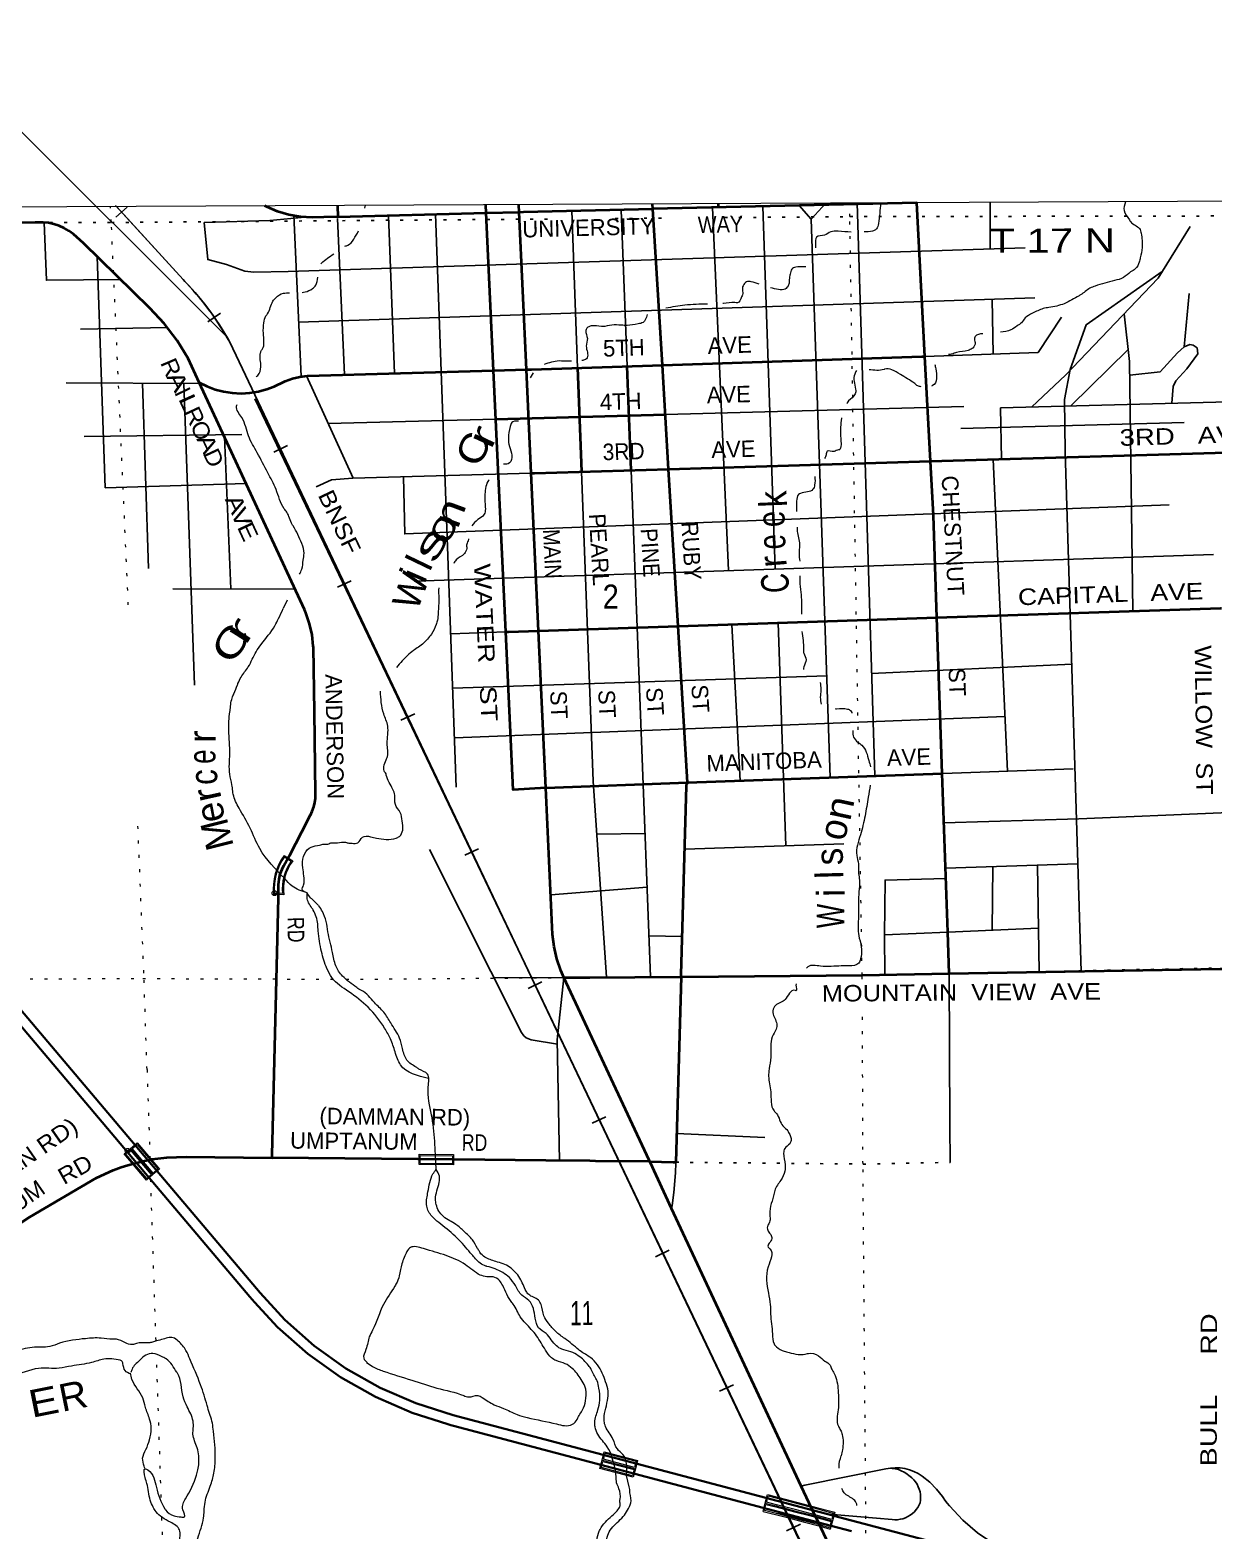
# Model space of a CAD drawing. Header units: feet. Extents: x -6 to 252658, y -374658 to -170635.
# Drawn here: x 109774 to 118382, y -192670 to -181755 of the extents above; entities that cross this region are included whole.
import ezdxf
from ezdxf.enums import TextEntityAlignment as Align

# ---------------------------------------------------------------- set-up
doc = ezdxf.new("R2010")
doc.units = ezdxf.units.FT
doc.header["$LTSCALE"] = 70
doc.header["$PDMODE"] = 32
doc.header["$PDSIZE"] = 35
doc.linetypes.add('DOTTED', pattern=[1.5, 0.3, -1.2])
for name, color, linetype, lineweight in [('18', 7, 'Continuous', 35), ('19', 7, 'Continuous', 25), ('26', 7, 'Continuous', 40), ('27', 7, 'Continuous', 13), ('29', 7, 'Continuous', 25), ('34', 7, 'Continuous', 25), ('39', 7, 'Continuous', 13), ('4', 7, 'Continuous', 13), ('55', 7, 'Continuous', 13), ('6', 7, 'DOTTED', 25), ('61', 7, 'Continuous', 13), ('7', 7, 'DOTTED', 13)]:
    doc.layers.add(name, color=color, linetype=linetype, lineweight=lineweight)
doc.layers.add('41', color=7, linetype='Continuous')

msp = doc.modelspace()

# ---------------------------------------------------------------- linework, layer by layer
at = {"layer": '18'}
msp.add_line((115573.88, -192548), (115463.58, -192518.82), dxfattribs=at)
for points in [[(110548.12, -189993.31), (107609.17, -186518.06), (104691.51, -183067.98)], [(110629.29, -189973.15), (107666.05, -186469.17), (104788.22, -183067.54)], [(115505.7, -192607.54), (114169.97, -192254.17), (112851.62, -191905.4), (112832.21, -191900.27), (112811.62, -191893.77), (112553.12, -191812.17), (112284.96, -191695.47), (112030.48, -191551.38), (111792.45, -191381.48), (111573.48, -191187.62), (111406.86, -191006.94), (111388.33, -190986.84), (111371.5, -190966.94), (110639.97, -190101.92), (110548.12, -189993.31)], [(115463.58, -192518.82), (114188.91, -192181.6), (112850.8, -191827.6), (112579.4, -191741.93), (112318.45, -191628.36), (112070.8, -191488.14), (111839.16, -191322.8), (111626.07, -191134.15), (111445.97, -190938.85), (110696.92, -190053.12), (110629.29, -189973.15)], [(115746.32, -192671.2), (115599.2, -192632.28), (115505.7, -192607.54)], [(117281.18, -192999.66), (115617.65, -192559.58), (115573.88, -192548)]]:
    msp.add_lwpolyline(points, dxfattribs=at)
at = {"layer": '19'}
for points in [[(115381.29, -192343.42), (115408, -192337.98), (115996.81, -192218.12), (116029.72, -192212.64)], [(115573.88, -192548), (115583.88, -192548.82), (115928, -192577.05), (116041.01, -192586.9), (116060.86, -192588.56), (116080.77, -192588.14), (116100.53, -192585.64), (116119.92, -192581.08), (116138.72, -192574.53), (116156.74, -192566.05), (116173.78, -192555.72), (116189.64, -192543.68), (116204.15, -192530.04), (116217.16, -192514.96), (116228.53, -192498.61), (116238.12, -192481.15), (116245, -192465.05), (116248, -192445.36), (116248.92, -192425.48), (116247.76, -192405.6), (116244.53, -192385.96), (116239.26, -192366.76), (116232.01, -192348.21), (116222.87, -192330.53), (116211.93, -192313.9), (116199.3, -192298.5), (116185.14, -192284.51), (116169.59, -192272.07), (116165.3, -192269.08), (116147.58, -192254.85), (116128.48, -192242.56), (116108.19, -192232.33), (116086.95, -192224.27), (116064.98, -192218.48), (116042.52, -192215.02), (116039.72, -192214.5), (116029.72, -192212.64)], [(117281.18, -192999.66), (117271, -192995.12), (116904.7, -192831.49), (116780.24, -192763.56), (116663.56, -192682.99), (116555.95, -192590.67), (116458.57, -192487.61), (116441.82, -192467.12), (116425.42, -192447.06), (116411.85, -192427.12), (116407.02, -192420.02), (116363.59, -192365.7), (116314.71, -192316.23), (116260.94, -192272.14), (116231.51, -192253.44), (116200.29, -192237.92), (116167.61, -192225.75), (116133.84, -192217.06), (116099.35, -192211.95), (116064.52, -192210.47), (116029.72, -192212.64)]]:
    msp.add_lwpolyline(points, dxfattribs=at)
at = {"layer": '26'}
for p, q in [((112010.02, -183033.18), (112011.09, -183113.89)), ((113089.29, -183085.26), (113086.58, -183027.86)), ((113329.39, -183078.89), (113326.96, -183026.66)), ((114779.25, -183045.64), (114779.25, -183019.39)), ((116221.5, -183012.53), (116222.11, -183012.07)), ((112011.09, -183113.89), (113089.29, -183085.26)), ((113089.29, -183085.26), (113329.39, -183078.89)), ((113143.38, -184231.17), (113089.29, -183085.26)), ((113382.59, -184224.15), (113329.39, -183078.89)), ((114371.14, -184191.9), (114302.66, -183056.48)), ((116321.1, -184890.92), (116280.72, -184129.36)), ((113233.11, -186132.23), (113143.38, -184231.17)), ((113417.6, -184977.78), (113382.59, -184224.15)), ((113755, -184212.08), (113783.3, -184966.84)), ((114144.25, -184956.04), (114115.44, -184200.27)), ((114416.74, -184947.89), (114371.14, -184191.9)), ((113160.06, -184584.53), (114392.8, -184551.02)), ((116321.1, -184890.92), (121016.69, -184750.44)), ((114416.74, -184947.89), (116321.1, -184890.92)), ((113470.86, -186124.36), (113417.6, -184977.78)), ((114485.68, -186090.73), (114416.74, -184947.89)), ((113523.85, -187265.02), (113470.86, -186124.36)), ((114507.4, -188639.68), (114469.11, -189989.05)), ((115505.7, -192607.54), (115463.58, -192518.82)), ((115798.66, -193224.64), (115505.7, -192607.54))]:
    msp.add_line(p, q, dxfattribs=at)
for points in [[(112011.09, -183113.89), (111910.76, -183116.55), (111825.3, -183119.31), (111740.02, -183113.12), (111655.86, -183098.05), (111573.73, -183074.27), (111494.53, -183042.03), (111480.6, -183034.33)], [(113329.39, -183078.89), (113361, -183078.05), (114302.66, -183056.48), (114300.56, -183021.8)], [(116280.72, -184129.36), (116221.5, -183012.53), (114302.66, -183056.48)], [(111003.1, -184317.21), (110922.59, -184143.71), (110842.84, -184012.29), (110749.79, -183889.93), (110644.45, -183777.96), (110644.25, -183777.77), (110163, -183306.05), (110089, -183239.05), (110056.72, -183215.46), (110022.16, -183195.38), (109985.68, -183179.01), (109947.7, -183166.56), (109908.62, -183158.14), (109868.87, -183153.85), (109828.89, -183153.74), (109811, -183155.05), (107537.25, -183156.78)], [(114371.14, -184191.9), (116256.98, -184130.14), (116280.72, -184129.36)], [(111003.1, -184317.21), (111059.47, -184345.68), (111119.13, -184368.33), (111180.84, -184384.62), (111243.91, -184394.38), (111307.65, -184397.49), (111371.38, -184393.92), (111434.37, -184383.71), (111475.96, -184372.4), (111496.05, -184366.94), (111515.96, -184359.31), (111548.26, -184346.94), (111622.68, -184310.68), (111629.67, -184307.81), (111682.04, -184289.88), (111735.99, -184277.53), (111790.94, -184270.88), (113143.38, -184231.17), (113382.59, -184224.15)], [(113382.59, -184224.15), (113420, -184223.05), (114371.14, -184191.9)], [(111650.52, -187776.27), (111661.51, -187755.11), (111794, -187500.05), (111811.34, -187465.71), (111811.99, -187464.52), (111826.07, -187435.15), (111836.99, -187404.47), (111844.66, -187372.82), (111848.97, -187340.54), (111849.88, -187307.99), (111841.02, -186713.18), (111834, -186242.05), (111833.47, -186237), (111824.06, -186153.99), (111806.02, -186072.43), (111779.55, -185993.19), (111769.33, -185968.43), (111003.1, -184317.21)], [(116367.51, -186028.38), (116342, -185285.05), (116321.1, -184890.92)], [(113417.6, -184977.78), (113442.29, -184977.04), (114416.74, -184947.89)], [(116367.51, -186028.38), (118430, -185960.05), (118435.97, -185959.84)], [(113470.86, -186124.36), (114485.68, -186090.73), (116367.51, -186028.38)], [(113523.85, -187265.02), (114554.3, -187228.48), (114485.68, -186090.73)], [(114554.3, -187228.48), (116406.43, -187162.8), (116367.51, -186028.38)], [(113233.11, -186132.23), (113253.11, -186131.57), (113470.86, -186124.36)], [(113523.85, -187265.02), (113523, -187265.05), (113287.35, -187281.24), (113233.11, -186132.23)], [(116456.91, -188615.34), (116446, -188316.05), (116406.43, -187162.8)], [(113655, -188645.05), (113632.7, -188594.02), (113603.81, -188508.95), (113583.98, -188421.33), (113573.42, -188332.12), (113523.85, -187265.02)], [(114507.4, -188639.68), (114507.83, -188624.56), (114546.72, -187254.05), (114547, -187244.05), (114554.64, -187234.05), (114554.3, -187228.48)], [(111533.51, -189955.61), (111534.02, -189935.61), (111569, -188562.05), (111580.52, -188067.05), (111580.93, -187971.92), (111585.14, -187930.11), (111592.87, -187891.94), (111605.81, -187857.02), (111618.6, -187830.34), (111650.52, -187776.27)], [(114507.4, -188639.68), (114517.55, -188639.6), (115824, -188629.05), (116456.91, -188615.34)], [(116456.91, -188615.34), (118428, -188583.05), (118466.87, -188582.06)], [(113655, -188645.05), (113843, -188645.05), (114497.55, -188639.76), (114507.4, -188639.68)], [(114280.23, -189984.52), (114275.44, -189974.25), (113655, -188645.05)], [(108845.25, -191047.17), (108882, -191016.05), (109069, -190870.05), (109608.41, -190495.52), (109771, -190388.05), (110258, -190101.05), (110378.62, -190045.76), (110436.17, -190025.73), (110485.79, -190010.1), (110548.12, -189993.31)], [(110548.12, -189993.31), (110605.22, -189977.92), (110629.29, -189973.15)], [(110629.29, -189973.15), (110659.52, -189967.16), (110768.38, -189953.56), (110909.98, -189949.11), (111533.51, -189955.61)], [(114280.23, -189984.52), (114270.1, -189984.15), (113884.99, -189980.13), (113844.99, -189979.71), (113522.99, -189976.35), (112857, -189969.41), (111533.51, -189955.61)], [(114280.23, -189984.52), (114449, -189988.57), (114469.11, -189989.05)], [(115381.29, -192343.42), (114438.71, -190324.04), (114284.77, -189994.25), (114280.23, -189984.52)], [(115463.58, -192518.82), (115439, -192467.05), (115381.29, -192343.42)]]:
    msp.add_lwpolyline(points, dxfattribs=at)
at = {"layer": '29'}
for p, q in [((114735.84, -183046.56), (114852.47, -185686.79)), ((115190.35, -185675.64), (115102.28, -183038.17)), ((115915.62, -187179.72), (115787.87, -183012.59)), ((116754.87, -183009.35), (116755.74, -183346.88)), ((111691.95, -183104.51), (111744.32, -184272.25)), ((112008.14, -183126.72), (112059.7, -184262.99)), ((112380.87, -183104.07), (112422.6, -184252.33)), ((112722.8, -183094.99), (112872.66, -187260.15)), ((113712.17, -183070.01), (113755, -184212.08)), ((114115.44, -184200.27), (114072.04, -183061.76)), ((115453.16, -183131.61), (115592.17, -187191.68)), ((110262.16, -183403.24), (110318.82, -185085.56)), ((111726.72, -183879.91), (117078.63, -183703.12)), ((118164.66, -184059.02), (118201.73, -183670.65)), ((116769.3, -183713.34), (116776.36, -184112.45)), ((110139.72, -183931.35), (110775.74, -183917.51)), ((117340.1, -184488.58), (117757.56, -184078.25)), ((110036.28, -184321.27), (111007.35, -184326.37)), ((110591.03, -184324.18), (110636.16, -185672.05)), ((110891.33, -184325.76), (110969.53, -186519.66)), ((111784.8, -184271.06), (112122.64, -185014.29)), ((114392.8, -184551.02), (116563.46, -184492.01)), ((116829.63, -184502.16), (116837.69, -184875.46)), ((111942.33, -184617.63), (113160.06, -184584.53)), ((116540.89, -184652.04), (118165.7, -184608.27)), ((110167.05, -184711.94), (111314.12, -184695.56)), ((111186.53, -184712.5), (111234.83, -185820.04)), ((116775.93, -184877.31), (116881.55, -187145.95)), ((114284.73, -188641.48), (114144.25, -184956.04)), ((110318.82, -185085.56), (111344.03, -185051.92)), ((112567.55, -185762.21), (118377.34, -185570.44)), ((110811.81, -185818.7), (111701.16, -185821.52)), ((114876.35, -186077.79), (114938.08, -187214.87)), ((115268.52, -187687.23), (115213.33, -186066.62)), ((112832.62, -186147.24), (113233.11, -186132.23)), ((115892.75, -186433.83), (117347.95, -186366.1)), ((112846.76, -186540.26), (115566.86, -186452.39)), ((112859.76, -186901.54), (116862.95, -186746.47)), ((116410.02, -187162.67), (117358, -187129.05)), ((113893.79, -187603.49), (114244.99, -187599.02)), ((114533.74, -187711.37), (115691.73, -187673.33)), ((116429.98, -187849.22), (117392.17, -187819.03)), ((116774.24, -187838.42), (116768.56, -188301.29)), ((117099.82, -187828.2), (117111.47, -188606.31)), ((113560.05, -188044.36), (114259.84, -187988.63)), ((116446, -188316.05), (117106.67, -188285.82)), ((114273.29, -188341.49), (114515.72, -188346.66)), ((115986, -188336.05), (116446, -188316.05)), ((115986, -188336.05), (115987.99, -188626.16)), ((113655, -188645.05), (113148.06, -188648.54)), ((114507.55, -188634.56), (114507.4, -188639.68)), ((114475.02, -189780.77), (115115.86, -189808.91)), ((114278.76, -189984.48), (114280.23, -189984.52)), ((114466.09, -190066.17), (114454.11, -190209.93))]:
    msp.add_line(p, q, dxfattribs=at)
for points in [[(115366.41, -183032.12), (115453.16, -183131.61), (115559.86, -183015.45)], [(109876.66, -183153.87), (109892.73, -183574.33), (110430.68, -183568.43)], [(111772.74, -183115.49), (111516.84, -183139.31), (111040.19, -183155.48), (111066.28, -183423.94), (111202.28, -183460.4), (111336.23, -183508.85), (111399.7, -183515.21), (111650.5, -183511.85), (117009.82, -183338.67)], [(118209.42, -183184.36), (117975.92, -183559.86), (117302.89, -184264.2), (117058.08, -184496.08)], [(117415.97, -188600.93), (117300.97, -184822.55), (117294.27, -184442.29), (117337.06, -184224.28), (117452.29, -183898.43), (118004.11, -183511.92)], [(116280.72, -184129.36), (117103.28, -184101.3), (117274.32, -183843.83)], [(117727.71, -183819.62), (117767.64, -184165.6), (117792.9, -185981.16)], [(117769.02, -184264.6), (117989.58, -184240.35), (118116.17, -184102.66), (118165.7, -184058.6), (118206.09, -184042.43), (118230.46, -184046.98), (118258.6, -184066.68), (118264.28, -184109.13), (118183.83, -184218.95), (118105.11, -184305.14), (118085.3, -184346.72), (118076.44, -184468.99)], [(116829.63, -184502.16), (118487.27, -184458.06), (118984.77, -184179.7)], [(111853.28, -185077.51), (111965.56, -185025.83), (112121.74, -185014.32), (113417.6, -184977.78)], [(112489.81, -185003.94), (112498.67, -185419.77), (118056.31, -185207.19)], [(113783.3, -184966.84), (113867.69, -187217.27), (113964.1, -188644.07)], [(116418.74, -187521.53), (117399.86, -187492.61), (118434.92, -187447.85), (119660.06, -187433.71)], [(112676.92, -187713.83), (113347.69, -189044.61), (113362.86, -189068.88), (113382.02, -189083.01), (113416.8, -189099.07), (113607.54, -189129.36)], [(115986, -188336.05), (115990.44, -187937.1), (116432.64, -187926.56)], [(116463.24, -189990.01), (116461.07, -189718.36), (116456.91, -188615.34)], [(113655, -188645.05), (113606.97, -189099.68), (113623.94, -189977.4)], [(114469.11, -189989.05), (114469, -189993.05), (114466.09, -190066.17)], [(114454.11, -190209.93), (114441.56, -190302.9), (114438.71, -190324.04)]]:
    msp.add_lwpolyline(points, dxfattribs=at)
at = {"layer": '29', "linetype": 'DOTTED'}
msp.add_lwpolyline([(114469.11, -189989.05), (115830, -190002.05), (116463.24, -189990.01)], dxfattribs=at)
at = {"layer": '34'}
for p, q in [((102440.06, -175230.36), (111210.78, -183993.18)), ((110397.98, -183117.26), (110479.67, -183042.69)), ((111067.04, -183876.77), (111158.14, -183814.04)), ((111545.66, -184824.96), (111645.59, -184777.54)), ((112008.81, -185807.01), (112108.74, -185759.59)), ((112470.86, -186774.56), (112570.79, -186727.14)), ((112934.02, -187756.62), (113033.95, -187709.2)), ((113396.17, -188724.18), (113496.05, -188676.65)), ((113860.38, -189705.74), (113960.26, -189658.21)), ((114320.64, -190675.62), (114420.52, -190628.09)), ((114787.7, -191654.34), (114887.57, -191606.81)), ((115274.86, -192669.55), (115374.74, -192622.02))]:
    msp.add_line(p, q, dxfattribs=at)
at = {"layer": '34', "lineweight": 13}
msp.add_line((110394, -183031.05), (110886.2, -183570.25), dxfattribs=at)
at = {"layer": '34'}
for points in [[(110404.25, -183041.45), (110887, -183569.5), (110899.84, -183582.8), (110925.18, -183609.46), (110949.96, -183636.44), (110974.4, -183664.09), (110998.09, -183692.14), (111021.42, -183720.39), (111044.4, -183749.33), (111066.72, -183778.38), (111088.6, -183807.93), (111109.84, -183838.07), (111130.6, -183868.22), (111150.92, -183898.86), (111170.6, -183930.1), (111189.81, -183961.36), (111208.47, -183992.92), (111226.5, -184025.1), (113413.99, -188634.58), (115168.71, -192321.86), (115288.57, -192573.76)], [(111407.15, -184437.91), (113427.02, -188659.35), (115139.17, -192249.56)], [(116047.23, -194154.32), (115991.55, -194036.96), (115139.17, -192249.56)], [(115291.08, -192579), (115999.9, -194068.48), (122128.44, -206946.71)]]:
    msp.add_lwpolyline(points, dxfattribs=at)
at = {"layer": '34', "lineweight": 13}
msp.add_lwpolyline([(111225.53, -184025.6), (113413, -188635.05), (115167.72, -192322.33), (115998.91, -194068.95), (122127.45, -206947.18)], dxfattribs=at)
msp.add_arc((109383.26, -185044.36), 2105.2, 28.94229, 44.44518, dxfattribs=at)
at = {"layer": '39'}
for p, q in [((112208.1, -183049.85), (112212.7, -183029.32)), ((113431.04, -184248.95), (113409.03, -184284.2)), ((111616.22, -185959.05), (111645.25, -185897.9)), ((111872.03, -188122.11), (111832.36, -188083.59)), ((112727.3, -190040.48), (112721.29, -189930.91)), ((114038.7, -192320.57), (114032, -192247.05)), ((114129.6, -192350.47), (114109.81, -192266.86))]:
    msp.add_line(p, q, dxfattribs=at)
for points in [[(115957.26, -183013.54), (115942, -183163.05), (115927, -183202.05), (115915, -183211.05), (115898.61, -183217.38), (115837.82, -183223.83)], [(117738.51, -183004.8), (117728.43, -183068.18), (117766.48, -183134.63), (117774.5, -183148.73), (117840.73, -183199.15), (117852.72, -183233.37), (117858.53, -183335.97), (117846.3, -183412.38), (117838.19, -183442.54), (117809.94, -183492.76), (117775.71, -183514.82), (117723.35, -183554.94), (117658.97, -183576.94), (117518.15, -183616.89), (117479.92, -183632.91), (117411.46, -183681.05), (117401.4, -183687.06), (117292.71, -183745.17), (117182.07, -183773.11), (117139.84, -183781.07), (117063.37, -183815.11), (117009.01, -183849.19), (116982.8, -183883.34), (116950.58, -183907.41), (116904.28, -183935.48), (116830.19, -183953.08)], [(112063.44, -183327.07), (112084.6, -183320.45), (112126.92, -183276.27), (112162.33, -183216.47)], [(115742.89, -183224.61), (115649.32, -183218.9), (115595.02, -183222.81), (115550.74, -183246.87), (115492.41, -183260.82), (115484.25, -183315.12), (115483.44, -183340.15)], [(111888.8, -183455.5), (111893.33, -183450.82), (111981.59, -183383.16)], [(115415.04, -183477.49), (115395.44, -183477.87), (115341.16, -183479.77), (115312.98, -183493.8), (115300.83, -183529.98), (115298.82, -183536.01), (115286.58, -183614.43), (115264.41, -183638.52), (115216.16, -183642.45), (115157.37, -183629.8)], [(111751.71, -183664.09), (111774.27, -183659.77), (111826.59, -183635.74), (111850.76, -183611.65), (111865.08, -183553.11)], [(115074.61, -183604.24), (115017.25, -183585.74), (114991.12, -183583.68), (114962.92, -183605.74), (114952.8, -183641.93), (114956.77, -183664.07), (114946.64, -183696.23), (114917.87, -183739.97), (114896.96, -183737.64), (114815.65, -183744.61), (114811.22, -183744.82)], [(111417.81, -184276.33), (111429.19, -184266.56), (111451.44, -184204.25), (111449.64, -184103.67), (111457.73, -184083.57), (111461.76, -184077.54), (111470.06, -183958.88), (111474.24, -183884.47), (111488.41, -183834.21), (111500.51, -183818.14), (111538.91, -183727.7), (111561.07, -183701.6), (111615.42, -183669.52), (111660.44, -183667.17)], [(114699.5, -183748.15), (114534.55, -183756.24), (114397.04, -183778.14)], [(114259.98, -183824.84), (114230.54, -183881.87), (114194.32, -183891.86), (114115.89, -183903.77), (114071.67, -183901.67), (114003.32, -183901.53), (113936.95, -183911.46), (113928.91, -183911.44), (113854.53, -183907.27), (113822.33, -183923.3), (113814.25, -183941.39), (113826.19, -183997.73), (113818.03, -184054.04), (113823.87, -184138.53), (113812, -184151.05), (113799, -184157.05), (113785.95, -184157.42)], [(116700.67, -183963.37), (116685.09, -183965.21), (116654.9, -183975.21), (116640.79, -183995.29), (116644.74, -184027.49), (116628.57, -184067.69), (116622.52, -184071.7), (116594.35, -184085.72), (116509.89, -184099.63), (116477.69, -184111.64), (116450.79, -184115.72)], [(113709.63, -184162.28), (113689, -184164.05), (113620, -184162.05), (113510.83, -184188.07)], [(115782.28, -184231.56), (115769.71, -184257.05), (115775.51, -184365.69), (115777.47, -184385.81), (115763.33, -184415.95), (115714.97, -184466.14), (115712.36, -184470.48)], [(116252.75, -184349.87), (116227.9, -184342.45), (116205.82, -184326.32), (116101.43, -184259.73), (116039.17, -184225.41), (115988.92, -184221.29), (115982.89, -184223.29), (115873.97, -184225.5)], [(116351.61, -184187.08), (116358.85, -184218.01), (116336.47, -184340.66), (116327.13, -184344.37)], [(111731.98, -185713.16), (111749.86, -185675.2), (111760.06, -185610.86), (111766.2, -185560.58), (111750.26, -185490.15), (111686.2, -185361.3), (111680.19, -185351.23), (111640.18, -185260.63), (111622.14, -185236.46), (111562.13, -185095.54), (111502.07, -184974.73), (111425.98, -184829.76), (111361.91, -184706.93), (111313.94, -184574.09), (111275.93, -184489.53), (111279.52, -184477.5)], [(115672.84, -184575.71), (115672.51, -184578.7), (115666.21, -184705.41), (115668.05, -184787.88), (115657.94, -184807.97), (115651.92, -184807.96), (115619.73, -184819.96), (115569.47, -184817.85), (115561.37, -184843.98), (115551, -184871.05)], [(113324.19, -184599.23), (113275.83, -184610.08), (113263.91, -184638.27), (113251.67, -184722.73), (113255.59, -184766.99), (113269.4, -184891.73), (113259.32, -184903.78), (113216.74, -184912.75)], [(115479.84, -185001.95), (115478.47, -185065.08), (115466.34, -185095.23), (115375.81, -185125.22), (115361.72, -185133.23), (115347.53, -185181.48), (115346.51, -185255.45)], [(113111.66, -185025.72), (113102.22, -185038.24), (113086.02, -185088.48), (113081.76, -185201.12), (113083.67, -185249.4), (113071.54, -185283.57), (113029.25, -185315.67), (112986.8, -185361.69)], [(115350.4, -185369.31), (115353.07, -185412.81), (115368.94, -185509.4), (115364.83, -185553.64), (115364.81, -185561.68), (115369.52, -185617.93)], [(112961.18, -185454.54), (112960.59, -185460.36), (112948.45, -185494.53), (112948.38, -185524.7), (112932.22, -185562.89), (112871.82, -185609.03), (112853.87, -185634.33)], [(115371.69, -185725.53), (115370.45, -185740.71), (115376.31, -185823.19), (115384.02, -185976.08), (115383.96, -186003.84)], [(112744.83, -185812.15), (112744.7, -185824.01), (112744.45, -185940.67), (112736.18, -186047.25)], [(111255.99, -186581.56), (111281.66, -186517.08), (111285.7, -186507.03), (111307.91, -186460.81), (111360.34, -186386.49), (111416.87, -186275.97), (111453.16, -186223.74), (111553.98, -186087.17), (111580.22, -186034.91), (111614.67, -185962.32)], [(112736.18, -186047.25), (112726.06, -186077.4), (112691.74, -186147.74), (112663.51, -186183.89), (112635.3, -186214), (112560.8, -186268.16), (112480, -186343.05), (112437, -186390.05)], [(115384.8, -186128.2), (115397.48, -186259.72), (115399.44, -186287.89), (115417.42, -186334.18), (115399.22, -186386.44), (115397.7, -186406.12)], [(115518.9, -186501.15), (115523.52, -186547.6), (115523.49, -186555.65), (115519.37, -186607.93), (115525.66, -186658.39)], [(111228.07, -186707.22), (111243.26, -186613.55), (111255.99, -186581.56)], [(111789.08, -188030.67), (111752.94, -188006.45), (111762, -187975.05), (111764, -187906.05), (111757.3, -187847.56), (111754, -187822.05), (111817, -187697.05), (111879, -187683.05), (111912, -187675.05), (111939, -187675.05), (111952.68, -187668.94), (111985, -187666.05), (112008, -187666.05), (112068, -187662.05), (112091, -187668.05), (112105.47, -187669.23), (112115.52, -187669.25), (112157.75, -187665.31), (112190, -187625.15), (112250.32, -187621.24), (112292.52, -187631.38), (112435.25, -187631.66), (112459.4, -187619.64), (112483.62, -187573.43), (112479.75, -187507.05), (112465.81, -187444.67), (112429.75, -187386.26), (112425.87, -187319.87), (112411.88, -187277.61), (112363.86, -187172.93), (112361.87, -187164.87), (112351.84, -187150.78), (112345.89, -187112.55), (112364.1, -187062.29), (112372.19, -187038.17), (112370.38, -186943.64), (112374.67, -186816.92), (112345, -186728.05), (112322, -186563.05)], [(111626, -187926.05), (111443.97, -187708.16), (111373.93, -187559.18), (111293.82, -187414.2), (111251.09, -187312.86), (111247.33, -187290.26), (111241.91, -187243.12), (111225.99, -187166.66), (111226.3, -187019.82), (111218.63, -186846.82), (111226.96, -186714.09), (111228.07, -186707.22)], [(115627.56, -186690.18), (115637.8, -186690.64), (115718.21, -186692.81), (115738.29, -186702.91)], [(115738.29, -186702.91), (115748.31, -186719.02), (115748.86, -186723.87)], [(115756.41, -186849.65), (115761.99, -186898.06), (115792.07, -186934.34)], [(115792.07, -186934.34), (115822.18, -186956.52), (115872.2, -187067.25), (115885.57, -187113.7)], [(115882.64, -187245.67), (115867.6, -187334.76), (115845.2, -187469.48), (115810.72, -187608.2), (115784.26, -187756.99), (115796.19, -187819.37), (115798.05, -187889.77), (115803.98, -187938.06), (115799.78, -188022.53), (115797.43, -188177.4), (115795.17, -188294.06), (115803.07, -188358.44), (115807.06, -188372.52), (115812.8, -188509.31), (115798.66, -188541.47), (115728.25, -188561.45), (115671.96, -188561.33), (115521.18, -188563.04), (115428.69, -188568.89), (115419.75, -188578.12)], [(111789.08, -188030.67), (111678.61, -187980.16), (111626, -187926.05)], [(112671.71, -189380.54), (112467.92, -189281.08), (112427.91, -189186.47), (112393.94, -189091.87), (112351.88, -189013.34), (112231.59, -188862.25), (112091.11, -188749.33), (111968.69, -188646.51), (111932.65, -188580.06), (111892.7, -188457.28), (111868.89, -188306.39), (111864.99, -188256.09), (111833.03, -188155.46), (111829.03, -188149.41), (111788.98, -188072.91), (111789.08, -188030.67)], [(111832.36, -188083.59), (111813.12, -188064.9), (111789.08, -188030.67)], [(112581.43, -189297.23), (112514.22, -189246.98), (112482.24, -189162.44), (112460.29, -189085.97), (112396.2, -188975.21), (112346.1, -188898.67), (112277.9, -188828.14), (112183.6, -188739.46), (112163.52, -188729.36), (112149.47, -188719.28), (112045.11, -188634.59), (111997.02, -188560.08), (111973.1, -188463.48), (111939.24, -188312.56), (111927.35, -188238.11), (111899.36, -188165.65), (111873.9, -188124.32)], [(115344.55, -188691.55), (115341.96, -188701.47), (115341.87, -188741.7), (115335.84, -188739.67), (115263.33, -188805.9), (115257.28, -188811.93), (115186.83, -188856.04), (115174.67, -188900.27), (115202.64, -188982.79), (115198.53, -189020.99), (115170.26, -189077.26), (115160.07, -189143.61), (115159.89, -189224.07), (115147.65, -189310.53), (115143.51, -189362.82), (115159.35, -189477.5), (115183.18, -189614.33), (115201.23, -189634.47), (115247.27, -189725.08), (115283.39, -189761.36), (115289.39, -189771.43), (115307.35, -189831.81), (115297.25, -189853.91), (115260.99, -189890.05), (115252.88, -189922.2), (115264.76, -190006.71), (115260.63, -190052.96), (115232.36, -190119.28), (115187.96, -190193.61), (115179.84, -190233.83), (115157.56, -190308.2), (115153.38, -190384.62), (115153.31, -190414.8), (115135.13, -190457), (115135.09, -190475.11), (115151.11, -190505.3), (115159.13, -190515.38), (115167.1, -190543.55), (115140.84, -190605.86), (115152.87, -190617.95), (115140.53, -190748.66), (115142.13, -190939.75), (115156.01, -191024.25), (115157.88, -191092.64), (115171.64, -191237.49), (115183.54, -191309.92), (115201.59, -191332.08), (115257.82, -191362.37), (115291.97, -191372.49), (115426.64, -191380.8), (115432.67, -191378.8), (115507.28, -191396.59), (115552.49, -191434.26), (115590.16, -191464.4), (115601.46, -191490.77), (115620.29, -191524.67), (115649.21, -191646.75), (115648.91, -191789.55), (115650.66, -191908.23), (115666.68, -191936.41), (115678.67, -191968.62), (115680.45, -192079.25), (115672.31, -192123.48)], [(112721.29, -189930.92), (112716.01, -189834.71), (112692.3, -189643.58), (112668.61, -189440.38), (112662.77, -189347.85), (112600.53, -189311.51), (112581.43, -189297.23)], [(114032, -192247.05), (113969.72, -192057.75), (113901.56, -191967.1), (113881.57, -191912.76), (113879.64, -191880.57), (113901.94, -191790.1), (113916.16, -191719.73), (113910.33, -191631.22), (113896.36, -191578.9), (113858.32, -191506.41), (113854.32, -191496.35), (113834.29, -191466.13), (113760.05, -191395.59), (113705.84, -191367.33), (113639.54, -191347.08), (113601.38, -191324.88), (113525.19, -191234.22), (113471, -191191.87), (113447.03, -191123.43), (113401.07, -190994.62), (113348.88, -190956.3), (113302.79, -190885.81), (113258.69, -190827.4), (113210.52, -190791.1), (113096.03, -190746.62), (113087.99, -190744.59), (113011.71, -190690.13), (112985.64, -190659.9), (112893.39, -190555.14), (112775, -190450.3), (112716.81, -190403.94), (112666.69, -190337.45), (112656.72, -190297.21), (112666.97, -190204.71), (112703.44, -190074.04), (112727.3, -190040.48)], [(114109.81, -192266.86), (114084.18, -192114.3), (114044.06, -192073.98), (114012.05, -192001.51), (113957.97, -191910.89), (113948.01, -191870.65), (113972.45, -191721.85), (113976.62, -191653.48), (113958.66, -191585.05), (113934.68, -191522.65), (113898.62, -191462.25), (113848.48, -191409.84), (113774.2, -191361.43), (113764.16, -191353.36), (113661.81, -191270.69), (113595.59, -191220.28), (113543.45, -191159.83), (113509.38, -191105.45), (113489.46, -191022.95), (113469.42, -190990.73), (113399.15, -190950.36), (113381.11, -190926.19), (113335.07, -190831.57), (113300.99, -190787.25), (113260.86, -190750.96), (113160.44, -190710.54), (113080.09, -190678.2), (113043.98, -190643.94), (113031.96, -190621.78), (113027.95, -190615.74), (112989.89, -190553.32), (112929.71, -190492.86), (112869.51, -190440.44), (112825.34, -190414.2), (112745.08, -190343.65), (112727.09, -190295.34), (112721.14, -190257.11), (112749.55, -190134.48), (112749.64, -190090.22), (112727.3, -190040.48)], [(112221.16, -191444.09), (112264.2, -191475.1), (112340.53, -191507.43), (112549.46, -191574.21), (112732.27, -191630.9), (112927.16, -191685.59), (112963.32, -191695.72), (113029.68, -191685.8), (113061.82, -191699.94), (113148.16, -191752.41), (113216.45, -191778.68), (113314.86, -191823.13), (113387.18, -191845.4), (113602.19, -191892.08), (113658.45, -191904.27), (113716.76, -191894.32), (113751.02, -191860.2), (113757.08, -191848.14), (113797.43, -191775.81), (113815.67, -191705.45), (113807.83, -191616.94), (113781.79, -191568.61), (113715.63, -191488.03), (113665.44, -191453.73), (113599.15, -191431.48), (113565.01, -191411.3), (113520.91, -191354.89), (113456.8, -191252.18), (113376.59, -191159.5), (113338.49, -191113.17), (113286.42, -191020.54), (113276.4, -191008.45), (113210.31, -190885.63), (113186.27, -190849.37), (113140.09, -190823.13), (113093.85, -190821.03), (113047.65, -190808.87), (112939.24, -190734.23), (112798.66, -190667.59), (112633.93, -190616.98), (112539.46, -190608.74), (112495.08, -190681.06), (112476.88, -190727.29), (112458.61, -190813.74), (112434.35, -190876.04), (112426.28, -190890.11), (112343.57, -191022.69), (112264.77, -191209.6), (112240.54, -191257.83), (112216.22, -191350.3), (112200, -191414.63), (112224.06, -191444.85)], [(110686.5, -191288.96), (110656.32, -191298.96), (110631, -191302.05), (110547.74, -191306.79), (110519.58, -191314.78), (110403.06, -191276.34), (110374.92, -191276.28), (110290.5, -191268.07), (110177.92, -191271.88), (109988.87, -191305.69), (109916.45, -191329.69), (109789.8, -191335.47), (109651.04, -191357.33), (109604.8, -191355.23), (109463, -191367.05), (109367, -191378.05), (109314, -191361.05), (109267.11, -191336.47), (109124.46, -191293.94), (108963.81, -191207.14), (108911.64, -191168.83), (108895, -191161.05), (108822, -191114.05)], [(110507.07, -191529.97), (110464.9, -191503.74), (110448.93, -191453.43), (110438.92, -191433.29), (110428.88, -191429.25), (110310.29, -191420.97), (110221.77, -191444.94), (110074.97, -191470.8), (109984.47, -191486.71), (109835.71, -191488.43), (109642.61, -191538.34), (109479, -191535.05), (109429, -191532.05), (109376, -191529.05), (109235, -191498.05), (109210, -191491.05), (109157, -191476.05), (109025.69, -191416.45), (108907.24, -191341.8), (108851, -191316.05), (108804, -191270.05), (108724, -191199.05)], [(112055.73, -194015.02), (112045.74, -193986.84), (111991.75, -193853.99), (111951.64, -193811.67), (111837.25, -193718.92), (111718.82, -193636.23), (111650.6, -193571.73), (111490.05, -193442.69), (111333.55, -193305.61), (111283.37, -193267.3), (111182.94, -193228.88), (111064.4, -193198.48), (111028.24, -193180.3), (110962, -193137.94), (110952.02, -193103.72), (110954.13, -193057.47), (110958.18, -193043.39), (110988.6, -192920.76), (110992.7, -192880.55), (110982.88, -192771.91), (110993.04, -192723.66), (111035.56, -192574.91), (111039.69, -192526.64), (111045.86, -192460.28), (111084.3, -192343.7), (111110.64, -192249.21), (111120.92, -192142.63), (111107.27, -191945.49), (111099.35, -191887.14), (111065.42, -191772.44), (111061.43, -191758.35), (111013.5, -191607.4), (110935.5, -191418.18), (110907.48, -191357.79), (110851.34, -191289.29), (110815.21, -191265.07), (110730.74, -191278.99), (110682.48, -191288.95)], [(111900.94, -194020.75), (111911.06, -193986.58), (111887.03, -193942.28), (111852.92, -193910.04), (111712.4, -193819.24), (111624.07, -193760.74), (111565.89, -193702.3), (111529.83, -193641.89), (111465.58, -193609.58), (111393.27, -193583.3), (111256.74, -193502.57), (111130.27, -193417.84), (110981.77, -193290.83), (110901.52, -193218.27), (110873.5, -193157.88), (110867.5, -193143.79), (110849.77, -192974.8), (110852.1, -192823.95), (110864.41, -192705.31), (110860.48, -192663.06), (110794.26, -192606.61), (110689.89, -192529.98), (110669.86, -192497.75), (110647.85, -192447.43), (110623.98, -192324.69), (110610.01, -192282.42), (110612.15, -192218.07), (110630.22, -192226.14), (110692.28, -192352.98), (110754.26, -192509.99), (110758.26, -192516.03), (110820.49, -192560.4), (110870.73, -192568.54), (110896.87, -192568.6), (110884.91, -192516.28), (110905.19, -192435.86), (110983.95, -192265.05), (110994.08, -192226.86), (111000.34, -192124.29), (110988.4, -192065.94), (110958.46, -191965.31), (110960.56, -191923.08), (110958.66, -191870.78), (110916.67, -191768.11), (110886.66, -191693.64), (110844.81, -191522.59), (110840.81, -191516.54), (110762.62, -191417.84), (110730.48, -191401.68), (110666.2, -191379.43), (110615.91, -191391.4), (110569.6, -191429.52), (110515.18, -191493.78), (110507.09, -191517.91)], [(110610, -192219.05), (110604.15, -192199.94), (110592.21, -192141.59), (110616.47, -192077.28), (110642.75, -192006.93), (110654.99, -191924.49), (110643.07, -191856.08), (110613.09, -191771.54), (110593.14, -191701.1), (110553.07, -191636.66), (110515.03, -191568.2), (110503.06, -191521.92)], [(115657.21, -192213.62), (115656.05, -192203.91), (115672.31, -192123.48)], [(114952.53, -194030.82), (114954.67, -193970.48), (114986.98, -193904.17), (115015.23, -193857.97), (115025.42, -193787.59), (114983.49, -193654.76), (114949.61, -193519.93), (114929.72, -193421.33), (114909.73, -193364.98), (114865.75, -193254.26), (114851.84, -193175.8), (114815.76, -193127.45), (114771.61, -193091.16), (114699.17, -193127.22), (114658.93, -193141.22), (114572.61, -193086.74), (114566.59, -193080.7), (114528.47, -193044.41), (114466.1, -193066.42), (114419.76, -193114.6), (114333.24, -193150.63), (114300.99, -193194.81), (114280.72, -193271.2), (114264.5, -193333.53), (114220.24, -193349.53), (114172.01, -193343.4), (114143.88, -193333.28), (114115.86, -193278.92), (114081.76, -193240.64), (114053.67, -193214.44), (113957.3, -193159.94), (113951.28, -193155.91), (113872.99, -193105.46), (113830.87, -193059.12), (113818.85, -193034.97), (113816.91, -193006.8), (113841.17, -192938.46), (113877.51, -192868.14), (113887.65, -192825.92), (113906.04, -192687.17), (113918.16, -192659.04), (114004.82, -192560.66), (114059.23, -192498.41), (114065.31, -192474.28), (114061.35, -192448.13), (114063.38, -192438.08), (114055.5, -192363.64), (114038.7, -192320.57)], [(115054.5, -193908.18), (115057.36, -193894.25), (115075.6, -193825.91), (115077.74, -193763.56), (115053.89, -193638.81), (115011.9, -193532.12), (114995.96, -193465.72), (114952.07, -193310.76), (114914.15, -193183.96), (114874.12, -193103.43), (114844.03, -193071.2), (114823.97, -193051.04), (114773.76, -193030.82), (114737.55, -193038.8), (114685.22, -193066.86), (114653.05, -193070.81), (114610.93, -193030.5), (114606.92, -193024.46), (114566.82, -192976.11), (114508.56, -192955.88), (114496.5, -192953.84), (114425.94, -193046.23), (114405.81, -193056.24), (114325.31, -193100.33), (114287.04, -193134.45), (114246.72, -193188.68), (114224.44, -193267.07), (114204.3, -193285.13), (114172.13, -193283.06), (114154.08, -193264.92), (114134.07, -193220.63), (114130.07, -193212.58), (114116.03, -193198.47), (114039.72, -193160.1), (113937.31, -193103.59), (113891.19, -193053.21), (113891.34, -192984.83), (113951.89, -192870.29), (113966.24, -192741.6), (113978.41, -192689.33), (114010.68, -192641.12), (114095.29, -192554.8), (114125.55, -192506.59), (114143.76, -192452.32), (114133.88, -192373.86), (114133.9, -192367.82), (114129.6, -192350.47)], [(115785.49, -192485.8), (115784.12, -192475.7), (115762.08, -192441.46), (115693.84, -192393.05), (115676.95, -192361.91)]]:
    msp.add_spline(points, degree=3, dxfattribs=at)
at = {"layer": '4'}
msp.add_lwpolyline([(0, -183308.59), (31331.08, -183287.03), (62662.1, -183222.4), (93993, -183114.66), (125323.73, -182963.82), (156654.22, -182769.89), (187984.4, -182532.85), (219314.24, -182252.73), (250643.68, -181929.51), (252658.04, -364975.08), (221076.83, -365300.9), (189495.2, -365583.27), (157911.89, -365844.7), (126330.92, -366017.71), (94748.41, -366169.75), (63165.7, -366278.36), (31582.88, -366343.53), (0, -366365.25)], close=True, dxfattribs=at)
at = {"layer": '55'}
for p, q in [((110504.9, -189888.24), (110666.92, -190078.62)), ((110552.48, -189847.73), (110714.52, -190038.11)), ((110619.33, -190119.13), (110457.29, -189928.75)), ((114159.28, -192277.98), (113917.34, -192215.03)), ((113932.99, -192154.86), (114174.9, -192217.93))]:
    msp.add_line(p, q, dxfattribs=at)
for points in [[(110457.29, -189928.75), (110504.9, -189888.24), (110552.48, -189847.73)], [(110714.52, -190038.11), (110666.92, -190078.62), (110619.33, -190119.13)], [(113917.34, -192215.03), (113932.99, -192154.86), (113948.79, -192094.06)], [(113948.79, -192094.06), (114190.75, -192157.01), (114189.98, -192156.76), (114190.75, -192157.01)], [(114190.75, -192157.01), (114174.9, -192217.93), (114159.28, -192277.98)], [(115103.15, -192528.09), (115118.75, -192467.09), (115134.43, -192405.83)], [(115602.53, -192586.51), (115532.67, -192567.22), (115444.81, -192543.43), (115336.55, -192515.01), (115201.08, -192479.99), (115128.48, -192461.33), (115140.2, -192415.53)], [(115134.43, -192405.83), (115263.06, -192438.19), (115392.38, -192471.88), (115501.97, -192500.95), (115587.05, -192524.73), (115625.37, -192534.69)], [(115140.2, -192415.53), (115261.08, -192445.94), (115390.35, -192479.62), (115499.87, -192508.67), (115584.97, -192532.45), (115615.46, -192540.38), (115602.53, -192586.51)], [(115103.15, -192528.09), (115261.7, -192568.34), (115395.79, -192603.35), (115518.3, -192636.38), (115590.98, -192657.41)], [(115585.44, -192647.49), (115520.45, -192628.67), (115397.84, -192595.62), (115263.69, -192560.59), (115112.88, -192522.31), (115124.51, -192476.83)], [(115118.75, -192467.09), (115199.08, -192487.74), (115334.53, -192522.75), (115442.75, -192551.16), (115530.56, -192574.94), (115608.09, -192596.34)], [(115124.51, -192476.83), (115197.08, -192495.49), (115332.51, -192530.49), (115440.69, -192558.89), (115528.45, -192582.66), (115598.21, -192601.91), (115585.44, -192647.49)], [(115625.37, -192534.69), (115608.09, -192596.34), (115590.98, -192657.41)]]:
    msp.add_lwpolyline(points, dxfattribs=at)
for points in [[(110655.64, -190077.71), (110503.99, -189899.51), (110468.57, -189929.65), (110620.23, -190107.84)], [(110667.82, -190067.33), (110516.17, -189889.14), (110551.57, -189859.01), (110703.23, -190037.2)], [(113954.52, -192103.82), (114180.98, -192162.74), (114169.17, -192208.16), (113942.74, -192149.13)], [(113938.71, -192164.62), (114165.14, -192223.65), (114153.55, -192268.21), (113927.09, -192209.29)]]:
    msp.add_lwpolyline(points, close=True, dxfattribs=at)
msp.add_ellipse((119675.02, -175769.45), major_axis=(16579.66, 5124.09), ratio=0.99994, start_param=4.15244954, end_param=4.17452805, dxfattribs=at)
msp.add_point((110483.94, -189906.07), dxfattribs=at)
at = {"layer": '6'}
for p, q in [((114028.27, -183125.71), (114406.87, -183122.68)), ((114823.14, -183119.34), (115734, -183112.05)), ((115734, -183112.05), (118858.02, -183106.73))]:
    msp.add_line(p, q, dxfattribs=at)
msp.add_lwpolyline([(105191.96, -183157.99), (110365, -183155.05), (113606.37, -183129.09)], dxfattribs=at)
at = {"layer": '61'}
for p, q in [((111620.85, -187757.32), (111683.69, -187797.13)), ((111622.97, -187768.13), (111672.18, -187799.31)), ((111617.71, -188043.53), (111544, -188040.05)), ((111609.45, -188035.12), (111550.97, -188032.36)), ((112603.47, -189930.62), (112853.45, -189933.48)), ((112853.45, -189933.48), (112852.59, -190008.48))]:
    msp.add_line(p, q, dxfattribs=at)
msp.add_lwpolyline([(112852.59, -190008.48), (112602.61, -190005.62), (112603.47, -189930.62)], dxfattribs=at)
msp.add_lwpolyline([(112610.69, -189997.71), (112611.37, -189938.7), (112845.36, -189941.38), (112844.68, -190000.39)], close=True, dxfattribs=at)
for centre, radius, start, end in [((111956.02, -188000.81), 414.27, 144.0033, 185.56474), ((111956.02, -188000.81), 406.27, 145.06097, 184.45467), ((111955.02, -188000.81), 347.27, 144.53315, 185.67101), ((111955.02, -188000.81), 339.27, 143.10638, 187.31131)]:
    msp.add_arc(centre, radius, start, end, dxfattribs=at)
msp.add_point((111550.97, -188032.36), dxfattribs=at)
at = {"layer": '7'}
for p, q in [((110371.23, -183041.31), (110371.22, -183039.54)), ((110624.31, -189314.55), (110650.27, -190097.01)), ((110689.7, -191285.34), (110650.27, -190097.01)), ((110727.59, -192426.96), (110693.19, -191390.56))]:
    msp.add_line(p, q, dxfattribs=at)
for points in [[(110488.31, -185936.24), (110365, -183155.05), (110357.99, -183041.67)], [(115824.19, -188656.64), (115824, -188629.05), (115734, -183112.05), (115731.57, -183014.84)], [(110624.31, -189314.55), (110601.06, -188613.94), (110555.29, -187464.78)], [(112071, -188658.2), (115824, -188629.05), (121087, -188515.05), (125354.65, -188424.71)], [(109773.57, -188654.51), (110593.03, -188653.04), (111973.16, -188657.46)], [(115856.46, -193316.34), (115830, -190002.05), (115825.83, -188897.7)], [(110673.04, -215213.02), (110663.45, -209891.6), (110622.14, -204539.39), (110761.24, -199353.42), (110781.85, -194062.81), (110732.19, -192566.01)]]:
    msp.add_lwpolyline(points, dxfattribs=at)

# ---------------------------------------------------------------- texts
at = {"layer": '27'}
for s, rotation, p in [('UNIVERSITY', 1.521, (113354.59, -183264.48)), ('5TH', 1.876, (113941.63, -184130.92)), ('AVE', 1.876, (114702.52, -184111.01)), ('AVE', 1.714, (114695.29, -184470.6)), ('4TH', 1.714, (113918.57, -184520.62)), ('AVE', 1.714, (114728.93, -184867.73)), ('CHESTNUT', 273.035, (116401.27, -184998.04)), ('PEARL', 273.452, (113836.57, -185274.36)), ('ST', 271.965, (116451.7, -186396.26)), ('ANDERSON', 271.053, (111920.49, -186439.86)), ('ST', 273.452, (114581.6, -186518.38)), ('ST', 272.66, (113554.69, -186562.19)), ('ST', 272.66, (113904.52, -186555.46)), ('ST', 273.452, (114251.96, -186538.57)), ('AVE', 2.031, (116005.71, -187108.32)), ('MANITOBA', 2.031, (114694.07, -187148.65)), ('(DAMMAN RD)', 359.403, (111877.2, -189711.66)), ('UMPTANUM', 359.403, (111663.93, -189889.51))]:
    msp.add_text(s, height=120, rotation=rotation, dxfattribs=at).set_placement(p)
for s, rotation, width, p in [('WAY', 1.312, 0.9, (114630.37, -183231.54)), ('3RD   AVE', 1.714, 1.25, (117697.17, -184779.72)), ('3RD', 1.714, 0.95, (113938.75, -184884.09)), ('RUBY', 273.452, 0.95, (114509.31, -185334.94)), ('MAIN', 272.66, 0.9, (113503.42, -185387.35)), ('PINE', 273.452, 0.95, (114213.3, -185382.05)), ('WATER   ST', 272.702, 1.25, (113000.82, -185638.12)), ('CAPITAL   AVE', 1.898, 1.2, (116958.79, -185938.76)), ('WILLOW  ST', 270.675, 1.15, (118241.87, -186230.18)), ('RD', 270.853, 0.8, (111645.71, -188206.38)), ('MOUNTAIN  VIEW  AVE', 0.445, 1.15, (115530.87, -188821.33)), ('(DAMMAN RD)', 34.774, 1.1, (109143.29, -190443.06)), ('RD', 359.403, 0.8, (112912.22, -189904.74)), ('RD', 29.455, 1.1, (110020.48, -190155.81)), ('UMPTANUM', 34.774, 1.05, (109095.89, -190763.16)), ('BULL     RD', 89.858, 1.3, (118401.89, -192200.91))]:
    msp.add_text(s, height=120, rotation=rotation, dxfattribs=dict(at, width=width)).set_placement(p)
for s, rotation, width, p in [('R', 293.179, 1.1, (110743.59, -184232.64)), ('A', 297.962, 1.35, (110795.26, -184339.02)), ('L', 294.356, 1.35, (110874.39, -184490.87)), ('R', 294.934, 1.1, (110915.35, -184587.51)), ('O', 294.934, 1.1, (110963.74, -184692.45)), ('A', 294.934, 1.25, (111010.14, -184789.33)), ('D', 294.934, 1.1, (111055.05, -184891.79)), ('A', 294.893, 1.25, (111216.29, -185228.02)), ('V', 294.893, 1.25, (111256.27, -185324.95)), ('E', 294.893, 1.2, (111303.48, -185427.24))]:
    msp.add_text(s, height=120, rotation=rotation, dxfattribs=dict(at, width=width)).set_placement(p, align=Align.CENTER)
msp.add_text('I', height=120, rotation=295.776, dxfattribs=at).set_placement((110829.72, -184411.65), align=Align.CENTER)
at = {"layer": '34', "width": 1.15}
msp.add_text('BNSF', height=120, rotation=295.387, dxfattribs=at).set_placement((111864.13, -185136.35))
at = {"layer": '41'}
for s, rotation, width, p in [('C', 65.427, 1.2, (113038.36, -184947.44)), ('r', 65.036, 1.5, (113125.19, -184812.43)), ('k', 92.32, 0.9, (115277.75, -185222.8)), ('n', 69.591, 1.3, (112882.23, -185391.13)), ('o', 61.823, 1.4, (112801.59, -185511.11)), ('e', 93.684, 0.8, (115263.86, -185365.01)), ('s', 60.224, 1.75, (112713.27, -185643.07)), ('e', 92.13, 0.75, (115267.46, -185529.58)), ('i', 66.503, 1.1, (112640.47, -185788.02)), ('l', 64.309, 1.1, (112679.03, -185700.49)), ('C', 92.366, 0.75, (115292.66, -185845.35)), ('C', 57.893, 1.4, (111245.62, -186381.23)), ('r', 57.385, 1.75, (111337.9, -186238.66)), ('e', 90, 0.7, (111121.4, -187091.49)), ('c', 90.795, 0.85, (111135.5, -187243.54)), ('r', 102.529, 1.15, (111167.92, -187345.76)), ('n', 77.847, 1.1, (115735.69, -187513.69)), ('s', 92.004, 0.95, (115685.33, -187826.97)), ('W', 89.058, 0.7, (115692.55, -188289.64)), ('E', 11.327, 1.2, (109787.11, -191848.23)), ('R', 11.426, 1.05, (110006.88, -191804.96))]:
    msp.add_text(s, height=200, rotation=rotation, dxfattribs=dict(at, width=width)).set_placement(p)
for s, rotation, p in [('r', 94.583, (115276.21, -185656.73)), ('W', 69.65, (112589.55, -185986.81)), ('r', 89.722, (111123.71, -186939.12)), ('e', 101.029, (111193.54, -187498.34)), ('M', 104.097, (111256.49, -187689.64)), ('o', 77.354, (115696.64, -187659.91)), ('l', 91.568, (115688.46, -187925.9)), ('i', 90.137, (115695.61, -188059.39))]:
    msp.add_text(s, height=200, rotation=rotation, dxfattribs=at).set_placement(p)
at = {"layer": '6', "width": 1.3}
msp.add_text('T 17 N', height=175, rotation=0.098, dxfattribs=at).set_placement((116749.16, -183374.43))
at = {"layer": '7'}
for s, width, p in [('2', 0.9, (113937.91, -185963.15)), ('11', 0.65, (113701, -191174.05))]:
    msp.add_text(s, height=175, rotation=0.294, dxfattribs=dict(at, width=width)).set_placement(p)

doc.saveas('drawing.dxf')
